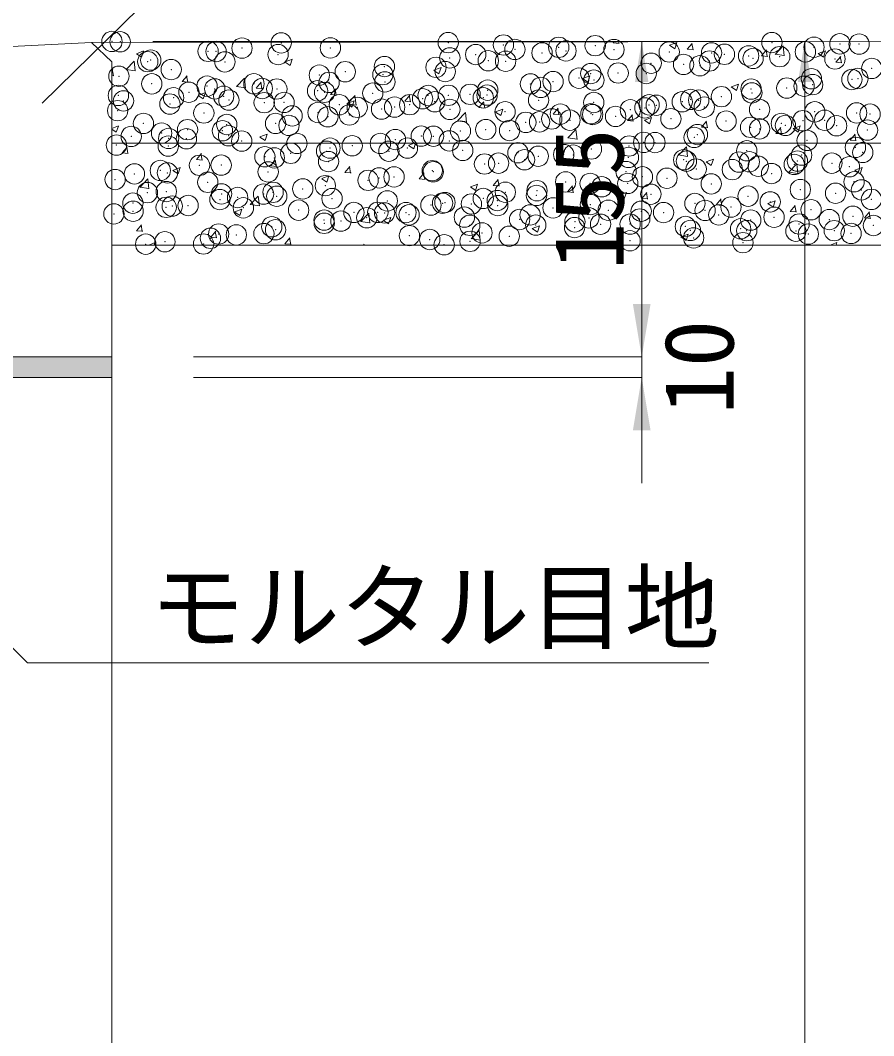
# Model space of a CAD drawing. Units: millimetres at full size, sheet at 1:20; some dimension numbers follow another scale. Extents: x 77366 to 86266, y -8765 to 5947.
# Drawn here: x 84470.8 to 84889.7, y -4796.9 to -4298.2 of the extents above; entities that cross this region are included whole.
import ezdxf
from ezdxf.enums import TextEntityAlignment as Align

# ---------------------------------------------------------------- set-up
doc = ezdxf.new("R2010")
doc.units = ezdxf.units.MM
doc.header["$LTSCALE"] = 20
doc.header["$PDMODE"] = 32
doc.header["$PDSIZE"] = 10
for name, color, linetype, lineweight in [('モルタル', 7, 'Continuous', 13), ('基礎', 7, 'Continuous', 5), ('寸法線', 7, 'Continuous', 13), ('引出線', 4, 'Continuous', 13), ('本体', 2, 'Continuous', 20), ('補助線', 8, 'Continuous', 20)]:
    doc.layers.add(name, color=color, linetype=linetype, lineweight=lineweight)
doc.styles.add('ＭＳ ゴシック', font='')
doc.styles.get('ＭＳ ゴシック').set_extended_font_data('MS Gothic')

# ---------------------------------------------------------------- blocks, each defined once
blk = doc.blocks.new('filled_arrow')
at = {"color": 0, "linetype": 'Continuous', "lineweight": -2}
blk.add_solid([(7.5, 1.25), (0, 0), (7.5, -1.25)], dxfattribs=at)

msp = doc.modelspace()

# ---------------------------------------------------------------- hatches: boundary and pattern name
at = {"layer": 'モルタル'}
msp.add_hatch(color=256, dxfattribs=at).paths.add_polyline_path([(84515.8, -4473.53), (84515.8, -4463.53), (84015.8, -4463.53), (84015.8, -4473.53)])

# ---------------------------------------------------------------- linework, layer by layer
for p, q in [((84535.8, -4308.53), (84855.8, -4308.53)), ((84555.8, -4308.53), (84775.8, -4308.53)), ((84775.8, -4308.53), (84775.8, -4463.53)), ((84855.8, -5473.53), (84855.8, -4308.53)), ((84555.8, -4463.53), (84775.8, -4463.53))]:
    msp.add_line(p, q, dxfattribs=at)
at = {"layer": '基礎', "color": 3, "lineweight": 13}
for p, q in [((84505.81, -4309.03), (85007.36, -4308.53)), ((84515.8, -4358.53), (85007.36, -4358.53)), ((84515.8, -4408.53), (85007.36, -4408.53))]:
    msp.add_line(p, q, dxfattribs=at)
at = {"layer": '基礎'}
for p, q in [((84761.75, -4309.22), (84762.33, -4308.53)), ((84764.57, -4309.53), (84764.38, -4308.53)), ((84527.78, -4314.58), (84531.33, -4313.21)), ((84530.28, -4316.32), (84531.31, -4313.25)), ((84761.75, -4309.23), (84764.79, -4309.49)), ((84789.46, -4310.44), (84791.99, -4312.14)), ((84789.48, -4310.4), (84793.04, -4309.03)), ((84791.99, -4312.14), (84793.02, -4309.07)), ((84798.19, -4312.41), (84800.63, -4309.49)), ((84798.19, -4312.42), (84801.22, -4312.68)), ((84801, -4312.72), (84800.42, -4309.54)), ((84834.62, -4315.6), (84837.07, -4312.68)), ((84837.44, -4315.91), (84836.85, -4312.72)), ((84841.29, -4314.9), (84845.24, -4310.77)), ((84845.75, -4315.6), (84845.19, -4310.78)), ((84862.48, -4314.47), (84866.04, -4313.1)), ((84864.99, -4316.21), (84866.02, -4313.14)), ((84522.73, -4322.34), (84526.68, -4318.21)), ((84527.19, -4323.04), (84526.63, -4318.22)), ((84527.76, -4314.62), (84530.29, -4316.32)), ((84600.78, -4318.65), (84604.34, -4317.28)), ((84603.29, -4320.39), (84604.32, -4317.32)), ((84834.62, -4315.6), (84837.66, -4315.87)), ((84841.25, -4314.82), (84845.77, -4315.52)), ((84862.47, -4314.51), (84864.99, -4316.21)), ((84871.06, -4318.79), (84873.51, -4315.87)), ((84873.88, -4319.1), (84873.29, -4315.91)), ((84515.8, -4322.67), (84516.19, -4322.2)), ((84516.56, -4325.43), (84515.97, -4322.25)), ((84522.69, -4322.26), (84527.21, -4322.96)), ((84600.77, -4318.68), (84603.29, -4320.39)), ((84673.77, -4322.75), (84676.3, -4324.46)), ((84673.79, -4322.72), (84677.35, -4321.35)), ((84676.3, -4324.46), (84677.33, -4321.39)), ((84871.06, -4318.79), (84874.1, -4319.06)), ((84515.8, -4325.3), (84516.78, -4325.39)), ((84550.18, -4328.31), (84552.63, -4325.39)), ((84550.18, -4328.31), (84553.21, -4328.58)), ((84552.99, -4328.62), (84552.41, -4325.43)), ((84576.94, -4330.75), (84580.9, -4326.62)), ((84581.41, -4331.45), (84580.85, -4326.63)), ((84586.61, -4331.5), (84589.06, -4328.58)), ((84589.43, -4331.81), (84588.84, -4328.62)), ((84746.78, -4326.82), (84749.31, -4328.53)), ((84746.8, -4326.78), (84750.35, -4325.42)), ((84749.3, -4328.52), (84750.33, -4325.45)), ((84576.91, -4330.67), (84581.42, -4331.37)), ((84586.61, -4331.5), (84589.65, -4331.77)), ((84623.05, -4334.68), (84625.5, -4331.77)), ((84625.87, -4334.99), (84625.28, -4331.81)), ((84819.78, -4330.89), (84822.31, -4332.59)), ((84819.8, -4330.85), (84823.36, -4329.49)), ((84822.31, -4332.59), (84823.34, -4329.52)), ((84558.08, -4335.07), (84560.61, -4336.77)), ((84558.1, -4335.03), (84561.66, -4333.67)), ((84560.61, -4336.77), (84561.64, -4333.7)), ((84623.05, -4334.69), (84626.09, -4334.95)), ((84631.11, -4339.1), (84634.66, -4337.73)), ((84631.16, -4339.16), (84635.11, -4335.03)), ((84633.61, -4340.84), (84634.64, -4337.77)), ((84635.63, -4339.86), (84635.07, -4335.04)), ((84659.49, -4337.87), (84661.94, -4334.95)), ((84659.49, -4337.88), (84662.52, -4338.14)), ((84662.31, -4338.18), (84661.72, -4335)), ((84695.92, -4341.06), (84698.37, -4338.14)), ((84698.74, -4341.37), (84698.15, -4338.18)), ((84631.09, -4339.14), (84633.62, -4340.84)), ((84631.12, -4339.08), (84635.64, -4339.78)), ((84685.37, -4347.56), (84689.33, -4343.44)), ((84689.84, -4348.27), (84689.28, -4343.45)), ((84695.92, -4341.06), (84698.96, -4341.33)), ((84704.09, -4343.21), (84706.62, -4344.91)), ((84704.11, -4343.17), (84707.67, -4341.8)), ((84706.62, -4344.91), (84707.65, -4341.84)), ((84732.36, -4344.25), (84734.81, -4341.33)), ((84735.18, -4344.56), (84734.59, -4341.37)), ((84685.34, -4347.49), (84689.86, -4348.19)), ((84732.36, -4344.25), (84735.4, -4344.52)), ((84768.8, -4347.44), (84771.25, -4344.52)), ((84768.8, -4347.44), (84771.83, -4347.7)), ((84771.62, -4347.74), (84771.03, -4344.56)), ((84777.1, -4347.27), (84779.63, -4348.98)), ((84777.12, -4347.24), (84780.68, -4345.87)), ((84779.63, -4348.98), (84780.66, -4345.91)), ((84805.23, -4350.62), (84807.68, -4347.7)), ((84808.05, -4350.93), (84807.47, -4347.75)), ((84515.8, -4351.27), (84518.97, -4350.05)), ((84515.8, -4351.72), (84517.93, -4353.16)), ((84517.92, -4353.16), (84518.95, -4350.09)), ((84739.59, -4355.97), (84743.55, -4351.85)), ((84744.06, -4356.68), (84743.5, -4351.85)), ((84805.23, -4350.63), (84808.27, -4350.89)), ((84841.67, -4353.81), (84844.12, -4350.89)), ((84844.49, -4354.12), (84843.9, -4350.94)), ((84850.11, -4351.34), (84852.63, -4353.05)), ((84850.12, -4351.31), (84853.68, -4349.94)), ((84852.63, -4353.05), (84853.66, -4349.98)), ((84588.41, -4355.52), (84590.93, -4357.23)), ((84588.42, -4355.48), (84591.98, -4354.12)), ((84590.93, -4357.23), (84591.96, -4354.16)), ((84661.43, -4359.55), (84664.08, -4358.53)), ((84663.94, -4361.29), (84664.86, -4358.53)), ((84664.08, -4358.53), (84664.99, -4358.19)), ((84664.86, -4358.53), (84664.97, -4358.22)), ((84739.55, -4355.9), (84744.07, -4356.6)), ((84841.67, -4353.81), (84844.71, -4354.08)), ((84878.11, -4357), (84880.56, -4354.08)), ((84878.11, -4357), (84881.14, -4357.27)), ((84880.93, -4357.31), (84880.34, -4354.12)), ((84520.79, -4363.33), (84523.24, -4360.41)), ((84520.79, -4363.34), (84523.82, -4363.6)), ((84523.61, -4363.64), (84523.02, -4360.46)), ((84661.41, -4359.59), (84663.94, -4361.29)), ((84734.43, -4363.62), (84737.99, -4362.26)), ((84736.94, -4365.36), (84737.97, -4362.29)), ((84793.8, -4364.38), (84797.76, -4360.26)), ((84798.27, -4365.09), (84797.71, -4360.26)), ((84557.22, -4366.52), (84559.67, -4363.6)), ((84557.22, -4366.52), (84560.26, -4366.79)), ((84560.04, -4366.83), (84559.46, -4363.64)), ((84593.66, -4369.71), (84596.11, -4366.79)), ((84596.48, -4370.02), (84595.89, -4366.83)), ((84734.42, -4363.66), (84736.94, -4365.36)), ((84793.77, -4364.3), (84798.29, -4365)), ((84807.42, -4367.73), (84809.95, -4369.43)), ((84807.44, -4367.69), (84811, -4366.32)), ((84809.95, -4369.43), (84810.98, -4366.36)), ((84545.72, -4371.91), (84548.25, -4373.61)), ((84545.74, -4371.87), (84549.3, -4370.5)), ((84548.25, -4373.61), (84549.28, -4370.54)), ((84593.66, -4369.71), (84596.7, -4369.98)), ((84630.1, -4372.9), (84632.55, -4369.98)), ((84630.1, -4372.9), (84633.13, -4373.16)), ((84632.92, -4373.2), (84632.33, -4370.02)), ((84666.54, -4376.08), (84668.98, -4373.16)), ((84669.35, -4376.39), (84668.77, -4373.21)), ((84847.98, -4372.71), (84852.5, -4373.41)), ((84848.02, -4372.79), (84851.98, -4368.67)), ((84852.49, -4373.5), (84851.93, -4368.67)), ((84880.43, -4371.8), (84882.96, -4373.5)), ((84880.45, -4371.76), (84884, -4370.39)), ((84882.95, -4373.5), (84883.98, -4370.43)), ((84529.46, -4380.23), (84533.42, -4376.11)), ((84533.93, -4380.94), (84533.37, -4376.11)), ((84618.73, -4375.97), (84621.26, -4377.68)), ((84618.75, -4375.94), (84622.3, -4374.57)), ((84621.25, -4377.68), (84622.28, -4374.61)), ((84666.54, -4376.09), (84669.57, -4376.35)), ((84702.97, -4379.27), (84705.42, -4376.35)), ((84705.79, -4379.58), (84705.2, -4376.4)), ((84529.42, -4380.16), (84533.94, -4380.86)), ((84691.73, -4380.04), (84694.26, -4381.75)), ((84691.75, -4380.01), (84695.31, -4378.64)), ((84694.26, -4381.75), (84695.29, -4378.68)), ((84702.97, -4379.27), (84706.01, -4379.54)), ((84739.41, -4382.46), (84741.86, -4379.54)), ((84739.41, -4382.46), (84742.45, -4382.73)), ((84742.23, -4382.77), (84741.64, -4379.58)), ((84764.76, -4384.07), (84768.31, -4382.71)), ((84767.27, -4385.82), (84768.3, -4382.75)), ((84775.85, -4385.65), (84778.3, -4382.73)), ((84778.66, -4385.96), (84778.08, -4382.77)), ((84583.68, -4388.64), (84587.63, -4384.52)), ((84588.15, -4389.35), (84587.58, -4384.52)), ((84764.74, -4384.11), (84767.27, -4385.82)), ((84775.85, -4385.65), (84778.88, -4385.92)), ((84812.28, -4388.83), (84814.73, -4385.92)), ((84815.1, -4389.14), (84814.51, -4385.96)), ((84837.75, -4388.18), (84840.27, -4389.88)), ((84837.76, -4388.14), (84841.32, -4386.78)), ((84840.27, -4389.88), (84841.3, -4386.81)), ((84576.05, -4392.36), (84578.57, -4394.06)), ((84576.06, -4392.32), (84579.62, -4390.96)), ((84578.57, -4394.06), (84579.6, -4390.99)), ((84583.64, -4388.56), (84588.16, -4389.26)), ((84637.89, -4397.05), (84641.85, -4392.93)), ((84642.36, -4397.76), (84641.8, -4392.93)), ((84812.28, -4388.84), (84815.32, -4389.1)), ((84848.72, -4392.02), (84851.17, -4389.1)), ((84848.72, -4392.03), (84851.76, -4392.29)), ((84851.54, -4392.33), (84850.95, -4389.15)), ((84885.16, -4395.21), (84887.61, -4392.29)), ((84887.97, -4395.52), (84887.39, -4392.34)), ((84637.86, -4396.97), (84642.37, -4397.67)), ((84649.05, -4396.43), (84651.58, -4398.13)), ((84649.07, -4396.39), (84652.63, -4395.03)), ((84651.58, -4398.13), (84652.61, -4395.06)), ((84885.16, -4395.21), (84888.19, -4395.48)), ((84527.84, -4401.54), (84530.29, -4398.62)), ((84527.84, -4401.55), (84530.87, -4401.81)), ((84530.66, -4401.85), (84530.07, -4398.67)), ((84564.27, -4404.73), (84566.72, -4401.81)), ((84567.09, -4405.04), (84566.5, -4401.86)), ((84692.11, -4405.46), (84696.06, -4401.33)), ((84696.58, -4406.16), (84696.02, -4401.34)), ((84722.06, -4400.5), (84724.58, -4402.2)), ((84722.07, -4400.46), (84725.63, -4399.09)), ((84724.58, -4402.2), (84725.61, -4399.13)), ((84795.08, -4404.53), (84798.64, -4403.16)), ((84797.59, -4406.27), (84798.62, -4403.2)), ((84533.83, -4408.53), (84536.94, -4407.34)), ((84536.53, -4408.53), (84536.92, -4407.38)), ((84564.27, -4404.73), (84567.31, -4405)), ((84600.71, -4407.92), (84603.16, -4405)), ((84600.71, -4407.92), (84603.75, -4408.19)), ((84603.53, -4408.23), (84602.94, -4405.04)), ((84639.31, -4408.53), (84639.6, -4408.19)), ((84639.43, -4408.53), (84639.38, -4408.23)), ((84692.07, -4405.38), (84696.59, -4406.08)), ((84795.06, -4404.56), (84797.59, -4406.27)), ((84868.25, -4408.53), (84871.64, -4407.23)), ((84871.2, -4408.53), (84871.62, -4407.27))]:
    msp.add_line(p, q, dxfattribs=at)
for p in [(84519.83, -4308.73), (84562.98, -4313.4), (84566.9, -4313.49), (84579.62, -4311.81), (84598.86, -4309.28), (84622.99, -4311.75), (84680.83, -4309.14), (84707.95, -4310.29), (84713.57, -4312.46), (84735.07, -4311.44), (84738.64, -4313.2), (84752.97, -4310.64), (84762.18, -4312.58), (84839.69, -4309.1), (84856.14, -4313.66), (84860.37, -4311.41), (84873.09, -4309.73), (84882.52, -4309.85), (84533.36, -4318.48), (84534.82, -4317.71), (84571.25, -4318.58), (84597.33, -4315), (84681.62, -4316.66), (84694.33, -4314.99), (84700.5, -4318.02), (84709.02, -4318.28), (84726.89, -4314.21), (84789.3, -4313.73), (84809.05, -4318.16), (84810.07, -4314.18), (84816.42, -4314.87), (84828.29, -4315.63), (84830.48, -4316.91), (84843.54, -4316.02), (84870.66, -4317.17), (84544.87, -4322.39), (84630.29, -4323.42), (84649.53, -4320.89), (84674.84, -4321.28), (84679.39, -4323.37), (84780.44, -4319.27), (84796.33, -4319.84), (84804.4, -4320.49), (84888.72, -4321.79), (84519.21, -4325.64), (84617.58, -4325.09), (84648.76, -4324.85), (84649.76, -4328.45), (84732.29, -4328.27), (84745.01, -4326.59), (84750.81, -4324.35), (84752.35, -4327.55), (84764.25, -4324.06), (84778.01, -4324.3), (84859.09, -4326.87), (84878.96, -4327.24), (84881.91, -4326.76), (84535.35, -4329.37), (84553.54, -4333.52), (84562.46, -4330.52), (84566.25, -4331.85), (84585.49, -4329.32), (84589.58, -4331.67), (84596.72, -4331.91), (84616.7, -4332.81), (84620.14, -4333.54), (84622.38, -4328.66), (84700.21, -4332.49), (84721.19, -4329.44), (84726.27, -4331.13), (84829.47, -4331.96), (84847.01, -4331.44), (84855.52, -4330.57), (84859.72, -4329.77), (84518.94, -4335.05), (84521.45, -4337.75), (84546.06, -4336.2), (84570.63, -4335.49), (84573.17, -4337.34), (84590.51, -4338.62), (84600.29, -4338.49), (84643.82, -4333.96), (84668.25, -4336.7), (84670.94, -4335.1), (84674.23, -4338.19), (84680.97, -4335.02), (84691.56, -4334.52), (84698.05, -4336.25), (84699.89, -4334.93), (84725.17, -4337.4), (84752.29, -4338.54), (84795.68, -4338.2), (84799.84, -4337.04), (84803.78, -4337.4), (84814.92, -4335.67), (84829.86, -4333.82), (84518.59, -4342.55), (84544.25, -4339.3), (84616.93, -4343.46), (84627.41, -4339.64), (84636.17, -4340.92), (84648.14, -4341.76), (84654.53, -4340.78), (84661.94, -4339.61), (84681.65, -4341.93), (84708.77, -4343.07), (84770.22, -4342.13), (84777.39, -4341.21), (84779.41, -4339.69), (84782.97, -4339.87), (84806.53, -4340.83), (84833.65, -4341.98), (84860.76, -4343.12), (84560.89, -4343.71), (84604.21, -4345.13), (84621.76, -4345.57), (84632.31, -4344.69), (84718.93, -4348.3), (84725.65, -4348.04), (84731.64, -4346.63), (84735.88, -4344.22), (84740.59, -4347.22), (84750.88, -4344.1), (84751.74, -4344.46), (84763, -4345.36), (84790.12, -4346.51), (84817.24, -4347.66), (84854.9, -4347.48), (84865.6, -4347.27), (84881.29, -4343.67), (84887.88, -4344.27), (84531.26, -4348.8), (84540.17, -4353.56), (84552.89, -4351.89), (84570.02, -4352.4), (84572.13, -4349.35), (84596.1, -4348.82), (84602.69, -4349.78), (84686.84, -4352.53), (84699.27, -4351.85), (84710.96, -4352.3), (84829.24, -4350.73), (84833.64, -4351.48), (84844.36, -4348.8), (84846.36, -4349.8), (84871.47, -4349.95), (84886.62, -4352.1), (84525.24, -4355.2), (84543.63, -4356.21), (84552.36, -4356.34), (84573.06, -4354.86), (84579.48, -4357.49), (84654.89, -4356.74), (84667.6, -4355.06), (84673.61, -4355.1), (84681.34, -4357.39), (84776.78, -4358.12), (84782.32, -4358.24), (84801.56, -4355.7), (84803.16, -4354.31), (84857, -4357.18), (84517.97, -4359.46), (84543.43, -4359.95), (84603.57, -4363.49), (84606.59, -4358.63), (84621.14, -4362.48), (84622.8, -4360.96), (84633.71, -4359.78), (84647.53, -4358.67), (84651.71, -4362.47), (84660.83, -4360.93), (84687.95, -4362.07), (84715.07, -4363.22), (84751.12, -4361.37), (84769.6, -4359.91), (84827.37, -4362.27), (84880.67, -4360.58), (84884.32, -4363.08), (84590.85, -4365.17), (84595.48, -4365.74), (84622.09, -4367.56), (84705.56, -4368.34), (84718.28, -4366.67), (84725.03, -4364.95), (84737.52, -4364.13), (84742.18, -4364.36), (84769.3, -4365.51), (84796.42, -4366.65), (84797.74, -4367.36), (84823.54, -4367.8), (84828.63, -4367.64), (84852.24, -4367.31), (84854.29, -4364.39), (84869.17, -4368.34), (84539.53, -4371.92), (84543.01, -4373.12), (84558.76, -4369.39), (84569.4, -4369.31), (84592.46, -4372.64), (84672.99, -4372.01), (84673.48, -4372.56), (84698.65, -4368.76), (84768.12, -4372.44), (84802.54, -4371.22), (84820.28, -4371.51), (84833, -4369.84), (84839.54, -4373.42), (84850.66, -4368.95), (84877.77, -4370.09), (84517.35, -4376.37), (84526.81, -4373.6), (84562.83, -4377.73), (84641.52, -4376.77), (84646.91, -4375.59), (84654.24, -4375.1), (84738.49, -4377.53), (84750.5, -4378.28), (84768.96, -4378.27), (84776.16, -4375.03), (84788.2, -4375.74), (84809.92, -4378.51), (84880.05, -4377.49), (84533.21, -4382.81), (84542.46, -4382.3), (84569.58, -4383.45), (84594.86, -4382.65), (84609.44, -4381), (84620.52, -4379.39), (84708.87, -4382.61), (84724.42, -4381.86), (84756.24, -4379.95), (84853.67, -4381.3), (84870.95, -4383.12), (84883.67, -4381.45), (84526.06, -4387.98), (84568.78, -4386.22), (84577.48, -4385.2), (84590.2, -4383.53), (84596.7, -4384.59), (84623.82, -4385.74), (84650.94, -4386.88), (84678.06, -4388.03), (84679.24, -4387.7), (84692.2, -4388.38), (84698.03, -4385.67), (84704.92, -4386.7), (84724.16, -4384.17), (84780.29, -4383.59), (84801.93, -4388.13), (84828.01, -4384.55), (84838.87, -4387.34), (84888.57, -4386.12), (84516.74, -4393.28), (84526.16, -4391.96), (84542.4, -4390.03), (84545.4, -4389.43), (84553.18, -4389.13), (84580.29, -4390.27), (84607.41, -4391.42), (84634.53, -4392.56), (84646.29, -4392.5), (84649.61, -4392.78), (84660.12, -4392.6), (84672.37, -4388.92), (84705.17, -4389.18), (84732.29, -4390.32), (84750.66, -4388.68), (84759.41, -4391.47), (84775.54, -4391.94), (84786.53, -4392.61), (84806.91, -4391.55), (84819.63, -4389.88), (84858.94, -4391.2), (84619.91, -4396.31), (84619.99, -4397.87), (84628.16, -4396.81), (84640.88, -4395.13), (84661.65, -4393.71), (84688.77, -4394.85), (84715.88, -4396), (84721.04, -4393.76), (84743, -4397.15), (84749.88, -4395.19), (84755.59, -4398.31), (84770.12, -4398.29), (84774.83, -4395.77), (84813.65, -4393.76), (84829.32, -4396.29), (84840.76, -4394.9), (84853.05, -4398.21), (84867.88, -4396.05), (84879.44, -4394.4), (84568.16, -4403.13), (84590.36, -4402.95), (84594.25, -4399.56), (84596.08, -4401.03), (84691.41, -4398.85), (84697.41, -4402.58), (84723.8, -4398.77), (84742.87, -4399.98), (84797.24, -4399.44), (84799.69, -4401.37), (84824.36, -4400.58), (84827.39, -4401.47), (84851.48, -4401.73), (84857.59, -4403.16), (84870.31, -4401.48), (84878.59, -4402.87), (84889.55, -4398.95), (84532.36, -4408.12), (84541.78, -4406.94), (84560.74, -4408.04), (84564.12, -4405.24), (84576.84, -4403.56), (84661.79, -4403.94), (84671.76, -4405.83), (84678.84, -4408.41), (84691.55, -4406.74), (84710.79, -4404.21), (84770.07, -4406.46), (84801.31, -4405.04), (84825.51, -4407.38)]:
    msp.add_point(p, dxfattribs=at)
at = {"layer": '寸法線', "lineweight": 9}
for p, q in [((84775.8, -4411.53), (84775.8, -4525.53)), ((84555.8, -4463.53), (84775.8, -4463.53)), ((84555.8, -4473.53), (84775.8, -4473.53))]:
    msp.add_line(p, q, dxfattribs=at)
at = {"layer": '引出線'}
for points in [[(84481.49, -4338.86), (84695.73, -4128.85), (85118.31, -4128.85)], [(84328.18, -4467.52), (84474.38, -4613.73), (84514.38, -4613.73), (84808.68, -4613.73)]]:
    msp.add_lwpolyline(points, dxfattribs=at)
at = {"layer": '本体'}
for p, q in [((84505.81, -4309.03), (84415.8, -4313.53)), ((84505.81, -4309.03), (84515.8, -4318.53)), ((84515.8, -4318.53), (84515.8, -4463.53)), ((84015.8, -4463.53), (84515.8, -4463.53)), ((84515.8, -4463.53), (84515.8, -5473.53)), ((84015.8, -4473.53), (84515.8, -4473.53))]:
    msp.add_line(p, q, dxfattribs=at)
at = {"layer": '補助線'}
msp.add_point((84515.8, -4308.53), dxfattribs=at)

# ---------------------------------------------------------------- block references
at = {"layer": 'モルタル', "xscale": 2.67, "yscale": 2.67}
for p, rotation in [((84775.8, -4308.53), 270), ((84855.8, -4308.53), 270), ((84775.8, -4463.53), 90)]:
    msp.add_blockref('filled_arrow', p, dxfattribs=dict(at, rotation=rotation))
at = {"layer": '寸法線', "lineweight": 9, "xscale": 3.47, "yscale": 3.47}
for p, rotation in [((84775.8, -4463.53), 90), ((84775.8, -4473.53), 270)]:
    msp.add_blockref('filled_arrow', p, dxfattribs=dict(at, rotation=rotation))
at = {"layer": '引出線', "xscale": 0.133, "yscale": 0.133, "rotation": 44.4}
msp.add_blockref('filled_arrow', (84481.49, -4338.86), dxfattribs=at)

# ---------------------------------------------------------------- texts
at = {"layer": 'モルタル', "style": 'ＭＳ ゴシック'}
msp.add_text('155', height=34.18, rotation=90, dxfattribs=at).set_placement((84749.8, -4386.03), align=Align.MIDDLE_CENTER)
at = {"layer": '寸法線', "style": 'ＭＳ ゴシック'}
msp.add_text('10', height=34.18, rotation=90, dxfattribs=at).set_placement((84803.8, -4468.53), align=Align.MIDDLE_CENTER)
at = {"layer": '引出線', "style": 'ＭＳ ゴシック'}
msp.add_text('モルタル目地', height=34.18, dxfattribs=at).set_placement((84534.38, -4569.25), align=Align.TOP_LEFT)

doc.saveas('drawing.dxf')
